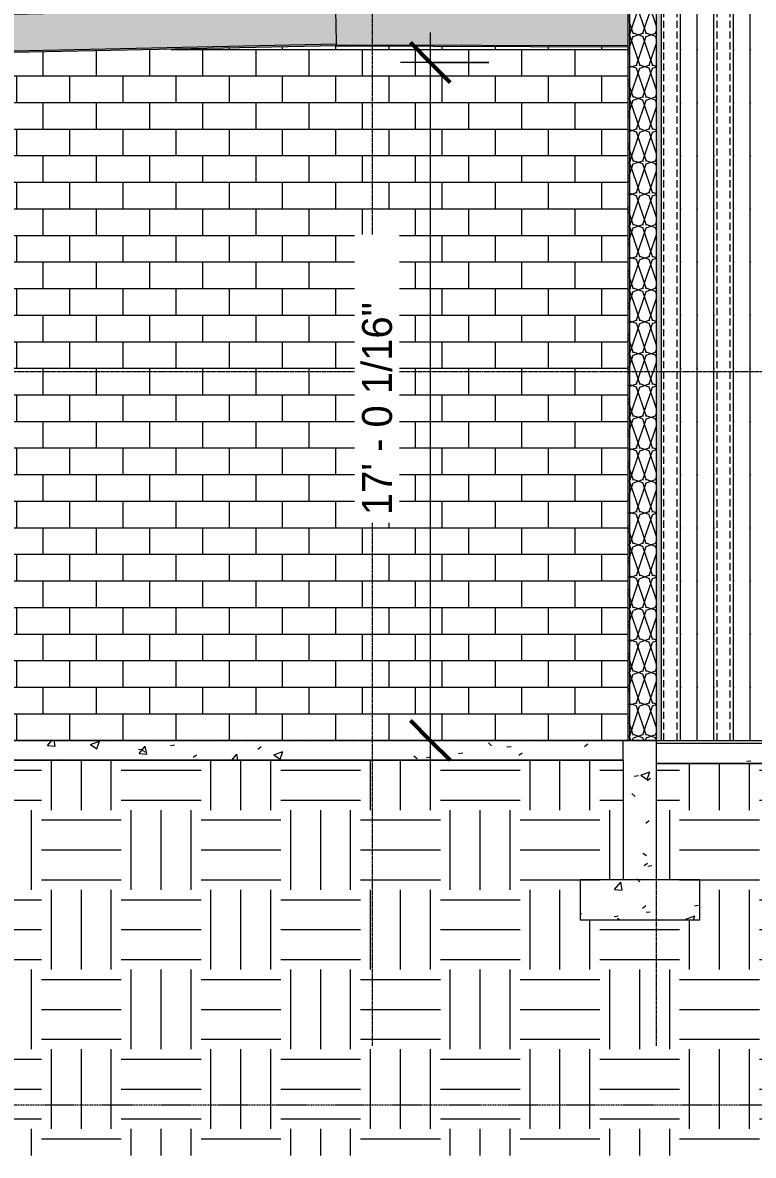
# Model space of a CAD drawing. Header units: inches. Extents: x -12067 to -7981, y -201 to 456.
# Drawn here: x -9100.1 to -8880.3, y -124.9 to 216 of the extents above; entities that cross this region are included whole.
import ezdxf

# ---------------------------------------------------------------- set-up
doc = ezdxf.new("R2010")
doc.units = ezdxf.units.IN
doc.header["$MEASUREMENT"] = 0
doc.linetypes.add('Aligning Line 1_8_', pattern=[0.25, 0.125, -0.125])
doc.linetypes.add('Grid Line 1_2_', pattern=[0.875, 0.5, -0.125, 0.125, -0.125])
for name, color, linetype, lineweight in [('A-ANNO-DIMS', 211, 'Continuous', 9), ('A-ANNO-DIMS-96', 211, 'Continuous', 9), ('A-FLOR-LEVL', 51, 'Continuous', 9), ('A-WALL', 113, 'Continuous', 13), ('A-WALL-PATT', 111, 'Continuous', 13), ('C-BLDG-PADS', 91, 'Continuous', 13), ('C-TOPO', 7, 'Continuous', 9), ('G-ANNO-SYMB', 111, 'Aligning Line 1_8_', 9), ('S-BEAM', 12, 'Continuous', 13), ('S-FNDN', 32, 'Continuous', 13), ('S-GRID', 1, 'Continuous', 9)]:
    doc.layers.add(name, color=color, linetype=linetype, lineweight=lineweight)
doc.styles.add('Century Gothic_1', font='', dxfattribs={"height": 9})
doc.styles.get('Century Gothic_1').set_extended_font_data('Century Gothic')
doc.dimstyles.new('OD__1_16__Tol__', dxfattribs={"dimscale": 12, "dimtxt": 9.397514, "dimasz": 1, "dimexe": 0.75, "dimexo": 0.5, "dimgap": 0.75, "dimtad": 1, "dimdec": 4, "dimrnd": 0.0625, "dimzin": 3, "dimdsep": 46, "dimlunit": 4, "dimtxsty": 'Century Gothic_1', "dimblk1": 'OBLIQUE', "dimblk2": 'OBLIQUE', "dimsah": 1, "dimcen": 0.09, "dimdle": 0.75, "dimazin": 0, "dimtfac": 1, "dimtdec": 4, "dimtix": 1, "dimtmove": 0, "dimatfit": 3, "dimfxl": 1, "dimtvp": 1, "dimtfill": 1, "dimfrac": 2, "dimtolj": 1, "dimtzin": 0, "dimarcsym": 2})
pattern_1 = [(50, (-8926.497, 126), (27.5427, -2.4099), [2.88, -31.68]), (355, (-8926.497, 126), (-5.3278, 28.8843), [2.304, -25.344]), (100.451, (-8924.202, 125.8), (22.2153, 26.474), [2.448, -26.924]), (46.184, (-8926.497, 133.68), (40.9819, -6.3564), [4.32, -47.52]), (96.636, (-8923.082, 133.15), (35.8907, 37.4062), [3.671, -40.386]), (351.184, (-8926.497, 133.68), (35.891, 37.4062), [3.456, -38.016]), (21, (-8922.657, 131.76), (22.921, -15.4607), [2.88, -31.68]), (326, (-8922.657, 131.76), (9.3435, 27.8457), [2.304, -25.344]), (71.451, (-8920.747, 130.472), (32.2648, 12.3844), [2.448, -26.924]), (37.5, (-8926.497, 126), (0.46686, 12.7827), [1.267, -23.77, 1.267, -24.461, -25.44]), (37.5, (-8926.497, 126), (0.46686, 12.7827), [-50.765, 1.267, -24.173]), (7.5, (-8926.497, 126), (10.1016, 15.1451), [1.267, -13.402, 1.267, -23.194, -9.696]), (7.5, (-8926.497, 126), (10.1016, 15.1451), [-39.13, 1.267, -8.429]), (327.5, (-8935.06, 126), (20.49916, -0.86578), [1.267, -8.333, 1.267, -28.685, -39.744]), (327.5, (-8935.06, 126), (20.49916, -0.86578), [-39.552, 1.267, -38.477]), (317.5, (-8938.9, 126), (22.3948, 3.8443), [1.267, -11.213, 1.267, -18.624, -28.224]), (317.5, (-8938.9, 126), (22.3948, 3.8443), [-32.371, 1.267, -26.957])]
pattern_2 = [(0, (-8926.497, 126), (24, 24), [24, -24]), (0, (-8926.497, 135), (24, 24), [24, -24]), (0, (-8926.497, 144), (24, 24), [24, -24]), (90, (-8923.497, 147), (-24, 24), [24, -24]), (90, (-8914.497, 147), (-24, 24), [24, -24]), (90, (-8905.497, 147), (-24, 24), [24, -24])]

# ---------------------------------------------------------------- blocks, each defined once
blk = doc.blocks.new('W-Wide Flange - GIRDER - T_B_D_ - 2-1597228-BUILDING SECTION - NORTH_SOUTH - LOOKING EAST - _REPAIR GARAGE')
at = {"layer": 'S-BEAM', "lineweight": 9}
for points in [[(-11438.65, 214.98), (-11170.52, 220.56), (-11170.53, 221.14), (-11438.67, 215.55), (-11438.66, 215.35)], [(-11438.64, 214.18), (-11170.5, 219.76), (-11170.53, 220.56), (-11438.65, 214.98), (-11438.64, 214.32)], [(-11438.44, 204.83), (-11170.31, 210.42), (-11170.52, 219.76), (-11438.64, 214.18), (-11438.62, 213.38)], [(-11438.43, 204.03), (-11170.29, 209.62), (-11170.31, 210.42), (-11438.44, 204.83), (-11438.43, 204.09)], [(-11438.41, 203.45), (-11170.28, 209.04), (-11170.29, 209.62), (-11438.43, 204.03)]]:
    blk.add_hatch(color=254, dxfattribs=at).paths.add_polyline_path(points, flags=0)
at = {"layer": 'S-BEAM', "color": 8, "lineweight": 9}
for p, q in [((-11170.52, 220.56), (-11438.65, 214.98)), ((-11170.53, 221.14), (-11170.52, 220.56)), ((-11170.52, 220.56), (-11170.5, 219.76)), ((-11170.5, 219.76), (-11170.31, 210.42)), ((-11438.65, 214.98), (-11438.67, 215.55)), ((-11438.64, 214.18), (-11438.65, 214.98)), ((-11438.44, 204.83), (-11438.64, 214.18)), ((-11438.43, 204.03), (-11170.29, 209.62)), ((-11170.28, 209.04), (-11438.41, 203.45)), ((-11170.31, 210.42), (-11170.29, 209.62)), ((-11170.29, 209.62), (-11170.28, 209.04)), ((-11438.43, 204.03), (-11438.44, 204.83)), ((-11438.41, 203.45), (-11438.43, 204.03))]:
    blk.add_line(p, q, dxfattribs=at)
blk = doc.blocks.new('DIMBLOCK4-BUILDING SECTION - NORTH_SOUTH - LOOKING EAST - _REPAIR GARAGE')
at = {"layer": 'A-ANNO-DIMS-96'}
for p, q in [((-8977.49, 213.05), (-8977.49, -9)), ((-8959.92, 204.05), (-8986.49, 204.05)), ((-8977.49, 204.05), (-8959.92, 204.05)), ((-8975.01, 0), (-8986.49, 0)), ((-8977.49, 0), (-8975.01, 0))]:
    blk.add_line(p, q, dxfattribs=at)
at = {"layer": 'A-ANNO-DIMS-96', "lineweight": 50}
for p, q in [((-8977.49, 204.05), (-8983.49, 210.05)), ((-8977.49, 204.05), (-8971.49, 198.05)), ((-8977.49, 0), (-8983.49, 6)), ((-8977.49, 0), (-8971.49, -6))]:
    blk.add_line(p, q, dxfattribs=at)
at = {"layer": 'A-ANNO-DIMS-96', "color": 0, "insert": (-8998.03, 67.79), "char_height": 9, "width": 82.1611, "attachment_point": 1, "rotation": 90, "line_spacing_factor": 0.984502, "style": 'Century Gothic_1', "bg_fill": 3, "box_fill_scale": 1.25, "bg_fill_color": 256, "bg_fill_true_color": 13158600, "bg_fill_transparency": 0}
blk.add_mtext('17\' - 0 1/16"', dxfattribs=at)
blk = doc.blocks.new('_Oblique')
at = {"color": 0, "linetype": 'ByBlock', "lineweight": -2}
blk.add_line((-0.5, -0.5), (0.5, 0.5), dxfattribs=at)

msp = doc.modelspace()

# ---------------------------------------------------------------- hatches: boundary and pattern name
at = {"layer": 'A-WALL', "lineweight": 9}
msp.add_hatch(color=254, dxfattribs=at).paths.add_polyline_path([(-8907.92652, 0), (-8907.92652, 223.1824), (-8909.42652, 223.15115), (-8909.42652, 0)], flags=0)
at = {"layer": 'A-WALL-PATT', "lineweight": 9}
h = msp.add_hatch(dxfattribs=at)
h.set_pattern_fill('FP_19', color=9, style=0, pattern_type=2)
h.set_pattern_definition([(90, (-8646.239, 0), (-16, 1e-15), [16, 0, 0, 0]), (90, (-8652.239, 0), (-16, 1e-15), [16, 0, 0, 0]), (90, (-8651.239, 0), (-16, 1e-15), [2.143, -13.857]), (90, (-8657.239, 0), (-16, 1e-15), [16, 0, 0, 0]), (90, (-8651.239, 3.214), (-16, 1e-15), [2.143, -13.857]), (90, (-8651.239, 6.429), (-16, 1e-15), [2.143, -13.857]), (90, (-8651.239, 9.643), (-16, 1e-15), [2.143, -13.857]), (90, (-8651.239, 12.857), (-16, 1e-15), [2.143, -13.857]), (90, (-8647.239, 0), (-16, 1e-15), [2.143, -13.857]), (90, (-8647.239, 3.214), (-16, 1e-15), [2.143, -13.857]), (90, (-8647.239, 6.429), (-16, 1e-15), [2.143, -13.857]), (90, (-8647.239, 9.643), (-16, 1e-15), [2.143, -13.857]), (90, (-8647.239, 12.857), (-16, 1e-15), [2.143, -13.857])])
h.paths.add_polyline_path([(-8907.92652, 0), (-8840.55302, 0), (-8840.55302, 4), (-8838.55302, 4), (-8838.55302, 0), (-8778.55302, 0), (-8778.55302, 4), (-8776.55302, 4), (-8776.55302, 0), (-8750.55302, 0), (-8750.55302, 4), (-8748.55302, 4), (-8748.55302, 0), (-8688.55302, 0), (-8688.55302, 4), (-8686.55302, 4), (-8686.55302, 0), (-8651.92652, 0), (-8651.92652, 228.51573), (-8907.92652, 223.15115), (-8907.92652, 34.00943)], flags=0)
h.paths.add_polyline_path([(-8682.55302, 5), (-8754.55302, 5), (-8754.55302, 72), (-8682.55302, 72), (-8682.55302, 15)], flags=0)
h.paths.add_polyline_path([(-8828.19898, 5), (-8844.55302, 5), (-8844.55302, 72), (-8772.55302, 72), (-8772.55302, 5), (-8802.23623, 5)], flags=0)
h.paths.add_polyline_path([(-8778.61402, 167.52387), (-8779.11402, 167.52387), (-8779.11402, 177.5633), (-8762.36402, 177.5633), (-8762.36402, 167.52387), (-8778.11402, 167.52387)], flags=0)
h = msp.add_hatch(dxfattribs=at)
h.set_pattern_fill('FP_21', color=8, style=0, pattern_type=2)
h.set_pattern_definition([(0, (-8926.497, 126), (0, 4.798), []), (315, (-8926.497, 126), (4.79843, 0), [6.786, -6.786]), (45, (-8926.497, 126), (4.79843, 0), [6.786, -6.786])])
h.paths.add_polyline_path([(-8917.92652, 0), (-8917.42652, 0), (-8917.42652, 222.98448), (-8917.92652, 222.97406), (-8917.92652, 35.58461)], flags=0)
h = msp.add_hatch(dxfattribs=at)
h.set_pattern_fill('FP_16', color=8, style=0, pattern_type=2)
h.set_pattern_definition([(161.57, (-8926.0171, 126.48), (-3.839954, -1.5e-05), [0, -27.322, 3.034, 0]), (18.43, (-8926.9771, 126.48), (-3.839954, 1.5e-05), [0, -27.322, 3.034, 0]), (108.43, (-8926.0171, 126.48), (1.919622, -9.600525), [9.106, -21.25]), (71.57, (-8926.9771, 126.48), (1.919622, 9.600525), [9.106, -21.25])])
h.paths.add_polyline_path([(-8909.42652, 0), (-8909.42652, 223.15115), (-8917.42652, 222.98448), (-8917.42652, 0)], flags=0)
h = msp.add_hatch(dxfattribs=at)
h.set_pattern_fill('FP_24', color=9, style=0, pattern_type=2)
h.set_pattern_definition([(0, (-8653.926, 0), (0, 8), []), (90, (-8653.926, 0), (-8, 8), [8, -8])])
h.paths.add_polyline_path([(-8661.92652, -1), (-8653.92652, -1), (-8653.92652, 0), (-8663.92652, 0), (-8663.92652, -1)], flags=0)
h.paths.add_polyline_path([(-9225.29176, 0), (-8918.05152, 0), (-8918.05152, 208.64887), (-9005.80838, 208.92179), (-9005.82771, 209.04016), (-9273.94504, 203.45439), (-9274.19707, 215.55176), (-9282.5471, 215.33865), (-9274.44605, 215.33865), (-9274.44605, 0), (-9265.29176, 0), (-9265.29176, 84), (-9225.29176, 84), (-9225.29176, 16.03358)], flags=0)
h = msp.add_hatch(dxfattribs=at)
h.set_pattern_fill('FP_18', color=8, style=0, pattern_type=2)
h.set_pattern_definition(pattern_1)
h.paths.add_polyline_path([(-8919.42652, -42), (-8909.42652, -42), (-8909.42652, 0), (-8919.42652, 0), (-8919.42652, -17.85912)], flags=0)
at = {"layer": 'C-BLDG-PADS', "lineweight": 9}
h = msp.add_hatch(dxfattribs=at)
h.set_pattern_fill('FP_18', style=0, pattern_type=2)
h.set_pattern_definition(pattern_1)
h.paths.add_polyline_path([(-9269.56573, -6), (-8919.42652, -6), (-8919.42652, 0), (-9282.42652, 0), (-9282.42652, -6)], flags=0)
h = msp.add_hatch(dxfattribs=at)
h.set_pattern_fill('FP_18', style=0, pattern_type=2)
h.set_pattern_definition(pattern_1)
h.paths.add_polyline_path([(-8909.42652, -7), (-8459.1288, -7), (-8459.1288, -1), (-8909.42652, -1), (-8909.42652, -6)], flags=0)
at = {"layer": 'C-TOPO'}
h = msp.add_hatch(dxfattribs=at)
h.set_pattern_fill('FP_20', color=8, style=0, pattern_type=2)
h.set_pattern_definition(pattern_2)
h.paths.add_polyline_path([(-9269.42652, -124.93142), (-8919.42652, -124.93142), (-8919.42652, -54), (-8932.42652, -54), (-8932.42652, -42), (-8919.42652, -42), (-8919.42652, -6.00628), (-9282.42652, -6.00628), (-9282.42652, -78), (-9269.42652, -78), (-9269.42652, -90), (-9282.42652, -90), (-9282.42652, -124.93142)], flags=0)
h = msp.add_hatch(dxfattribs=at)
h.set_pattern_fill('FP_20', color=8, style=0, pattern_type=2)
h.set_pattern_definition(pattern_2)
h.paths.add_polyline_path([(-8854.55396, -124.93142), (-8459.1288, -124.93142), (-8459.1288, -7.00628), (-8909.42652, -7.00628), (-8909.42652, -42), (-8896.42652, -42), (-8896.42652, -54), (-8909.42652, -54), (-8909.42652, -124.93142), (-8896.42652, -124.93142)], flags=0)
h = msp.add_hatch(dxfattribs=at)
h.set_pattern_fill('FP_20', color=8, style=0, pattern_type=2)
h.set_pattern_definition(pattern_2)
h.paths.add_polyline_path([(-8909.42652, -124.93142), (-8909.42652, -54), (-8919.42652, -54), (-8919.42652, -124.93142), (-8912.00023, -124.93142)], flags=0)
at = {"layer": 'S-BEAM'}
for points in [[(-8918.05152, 209.71107), (-8918.05152, 221.90873), (-9006.04014, 220.04597), (-9005.82683, 209.98405), (-8918.36089, 209.71205)], [(-8918.05152, 209.02767), (-8918.05152, 209.71107), (-9005.83043, 209.98), (-9005.81086, 209.30061), (-8918.08884, 209.02779)], [(-8918.05152, 208.64887), (-8918.05152, 209.02767), (-9005.81628, 209.30061), (-9005.80838, 208.92179), (-8919.0686, 208.65203)]]:
    msp.add_hatch(color=71, dxfattribs=at).paths.add_polyline_path(points, flags=0)
at = {"layer": 'S-FNDN', "lineweight": 9}
h = msp.add_hatch(dxfattribs=at)
h.set_pattern_fill('FP_18', color=8, style=0, pattern_type=2)
h.set_pattern_definition(pattern_1)
h.paths.add_polyline_path([(-8932.04998, -54), (-8896.42652, -54), (-8896.42652, -42), (-8932.42652, -42), (-8932.42652, -54)], flags=0)

# ---------------------------------------------------------------- linework, layer by layer
at = {"layer": 'A-FLOR-LEVL', "linetype": 'Grid Line 1_2_'}
for p, q in [((-9812.53933, 111), (-8004.51495, 111)), ((-9859.57243, 0), (-8004.51495, 0))]:
    msp.add_line(p, q, dxfattribs=at)
at = {"layer": 'A-WALL', "lineweight": 9}
for p, q in [((-8918.05152, 222.97146), (-8918.05152, 0)), ((-8917.92652, 0), (-8917.92652, 222.97406)), ((-8917.42652, 0), (-8917.42652, 222.98448)), ((-8909.42652, 0), (-8909.42652, 223.15115)), ((-8907.92652, 0), (-8907.92652, 223.1824))]:
    msp.add_line(p, q, dxfattribs=at)
at = {"layer": 'A-WALL', "color": 8, "lineweight": 9}
msp.add_line((-8909.42652, 0), (-8840.55302, 0), dxfattribs=at)
at = {"layer": 'C-BLDG-PADS', "lineweight": 9}
for p, q in [((-8919.42652, 0), (-9282.42652, 0)), ((-8919.42652, -6), (-8919.42652, 0)), ((-8459.1288, -1), (-8909.42652, -1)), ((-9282.42652, -6), (-8919.42652, -6)), ((-8909.42652, -7), (-8459.1288, -7))]:
    msp.add_line(p, q, dxfattribs=at)
at = {"layer": 'C-TOPO'}
for p, q in [((-9066.43218, -6.00628), (-9282.42652, -6.00628)), ((-8919.42652, -6.00628), (-9066.43218, -6.00628)), ((-8745.17256, -7.00628), (-8909.42652, -7.00628))]:
    msp.add_line(p, q, dxfattribs=at)
at = {"layer": 'C-TOPO', "color": 8}
for p, q in [((-9066.4325, -6.00628), (-9282.42652, -6.00628)), ((-9066.4325, -6.00628), (-8919.42664, -6.00628)), ((-8745.17249, -7.00628), (-8909.42652, -7.00628))]:
    msp.add_line(p, q, dxfattribs=at)
at = {"layer": 'G-ANNO-SYMB'}
msp.add_line((-8101.24198, -109.86125), (-9762.85798, -109.86125), dxfattribs=at)
at = {"layer": 'S-BEAM', "color": 8, "lineweight": 9}
for p, q in [((-8918.05152, 209.02767), (-9005.81628, 209.30061)), ((-9005.80838, 208.92179), (-9005.81628, 209.30061)), ((-8918.05152, 208.64887), (-9005.80838, 208.92179))]:
    msp.add_line(p, q, dxfattribs=at)
at = {"layer": 'S-FNDN', "lineweight": 9}
for p, q in [((-8909.42652, 0), (-8919.42652, 0)), ((-8909.42652, -42), (-8909.42652, 0)), ((-8919.42652, -6), (-8919.42652, -42)), ((-8896.42652, -42), (-8932.42652, -42)), ((-8932.42652, -42), (-8932.42652, -54)), ((-8896.42652, -54), (-8896.42652, -42)), ((-8932.42652, -54), (-8896.42652, -54))]:
    msp.add_line(p, q, dxfattribs=at)
at = {"layer": 'S-GRID', "linetype": 'Grid Line 1_2_'}
for p, q in [((-8994.92652, -92), (-8994.92652, 347.8358)), ((-8909.42652, -92), (-8909.42652, 347.8358))]:
    msp.add_line(p, q, dxfattribs=at)

# ---------------------------------------------------------------- block references
at = {"layer": 'S-BEAM', "color": 8, "lineweight": 9}
msp.add_blockref('W-Wide Flange - GIRDER - T_B_D_ - 2-1597228-BUILDING SECTION - NORTH_SOUTH - LOOKING EAST - _REPAIR GARAGE', (2164.46887, 0), dxfattribs=at)

# ---------------------------------------------------------------- next in the draw order: dimensions: what is measured, and where the dimension line sits
at = {"layer": 'A-ANNO-DIMS'}
dim = msp.add_linear_dim(base=(-8977.49101, 0), p1=(-8953.91676, 204.05413), p2=(-8969.00573, 0), angle=90, dimstyle='OD__1_16__Tol__', override={"dimpost": '<>', "dimfxl": 204.611257}, dxfattribs=at)
dim.commit()
dim.dimension.update_dxf_attribs({"geometry": 'DIMBLOCK4-BUILDING SECTION - NORTH_SOUTH - LOOKING EAST - _REPAIR GARAGE', "text_midpoint": (-8991.71602, 102.02707)})

doc.saveas('drawing.dxf')
